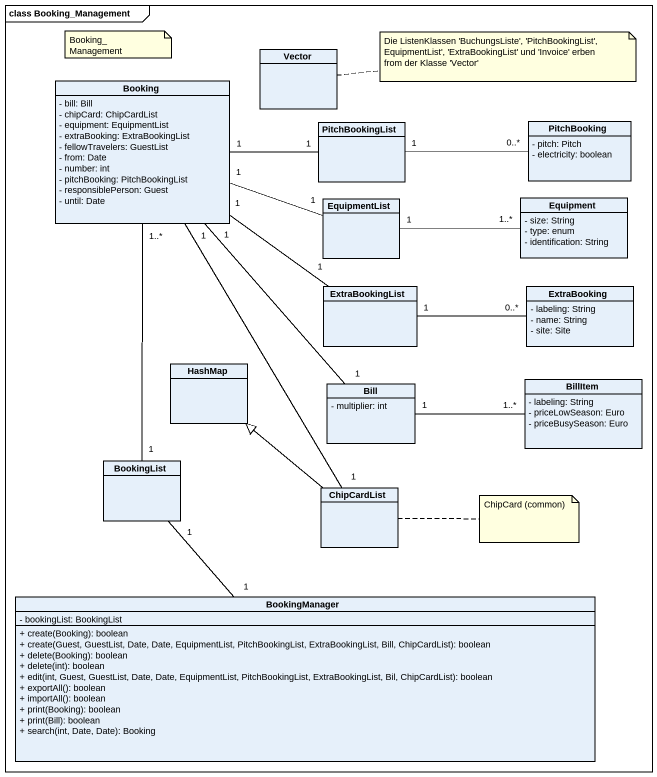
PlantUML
@startuml
mainframe class Booking_Management
hide circle
hide empty members
skinparam classAttributeIconSize 0
class Vector
class Booking {
  - bill: Bill
  - chipCard: ChipCardList
  - equipment: EquipmentList
  - extraBooking: ExtraBookingList
  - fellowTravelers: GuestList
  - from: Date
  - number: int
  - pitchBooking: PitchBookingList
  - responsiblePerson: Guest
  - until: Date
}
class PitchBookingList
class PitchBooking {
  - pitch: Pitch
  - electricity: boolean
}
class EquipmentList
class Equipment {
  - size: String
  - type: enum
  - identification: String
}
class ExtraBookingList
class ExtraBooking {
  - labeling: String
  - name: String
  - site: Site
}
class HashMap
class Bill {
  - multiplier: int
}
class BillItem {
  - labeling: String
  - priceLowSeason: Euro
  - priceBusySeason: Euro
}
class BookingList
class ChipCardList
class BookingManager {
  - bookingList: BookingList
  + create(Booking): boolean
  + create(Guest, GuestList, Date, Date, EquipmentList, PitchBookingList, ExtraBookingList, Bill, ChipCardList): boolean
  + delete(Booking): boolean
  + delete(int): boolean
  + edit(int, Guest, GuestList, Date, Date, EquipmentList, PitchBookingList, ExtraBookingList, Bil, ChipCardList): boolean
  + exportAll(): boolean
  + importAll(): boolean
  + print(Booking): boolean
  + print(Bill): boolean
  + search(int, Date, Date): Booking
}
Booking "1" -right- "1" EquipmentList
Booking "1" -- "1" Bill
Booking "1..*" -- "1" BookingList
Booking "1" -- "1" ChipCardList
PitchBookingList "1" -left- "1" Booking
PitchBooking "0..*" -left- "1" PitchBookingList
EquipmentList "1" -right- "1..*" Equipment
ExtraBookingList "1" -up- "1" Booking
ExtraBooking "0..*" -left- "1" ExtraBookingList
Bill "1" -right- "1..*" BillItem
BookingList "1" -- "1" BookingManager
ChipCardList -up-|> HashMap
note as N1
  Booking_Management
end note
note right of Vector : Die ListenKlassen 'BuchungsListe', 'PitchBookingList', EquipmentList', 'ExtraBookingList' und 'Invoice' erben from der Klasse 'Vector'
note right of ChipCardList : ChipCard (common)
@enduml
